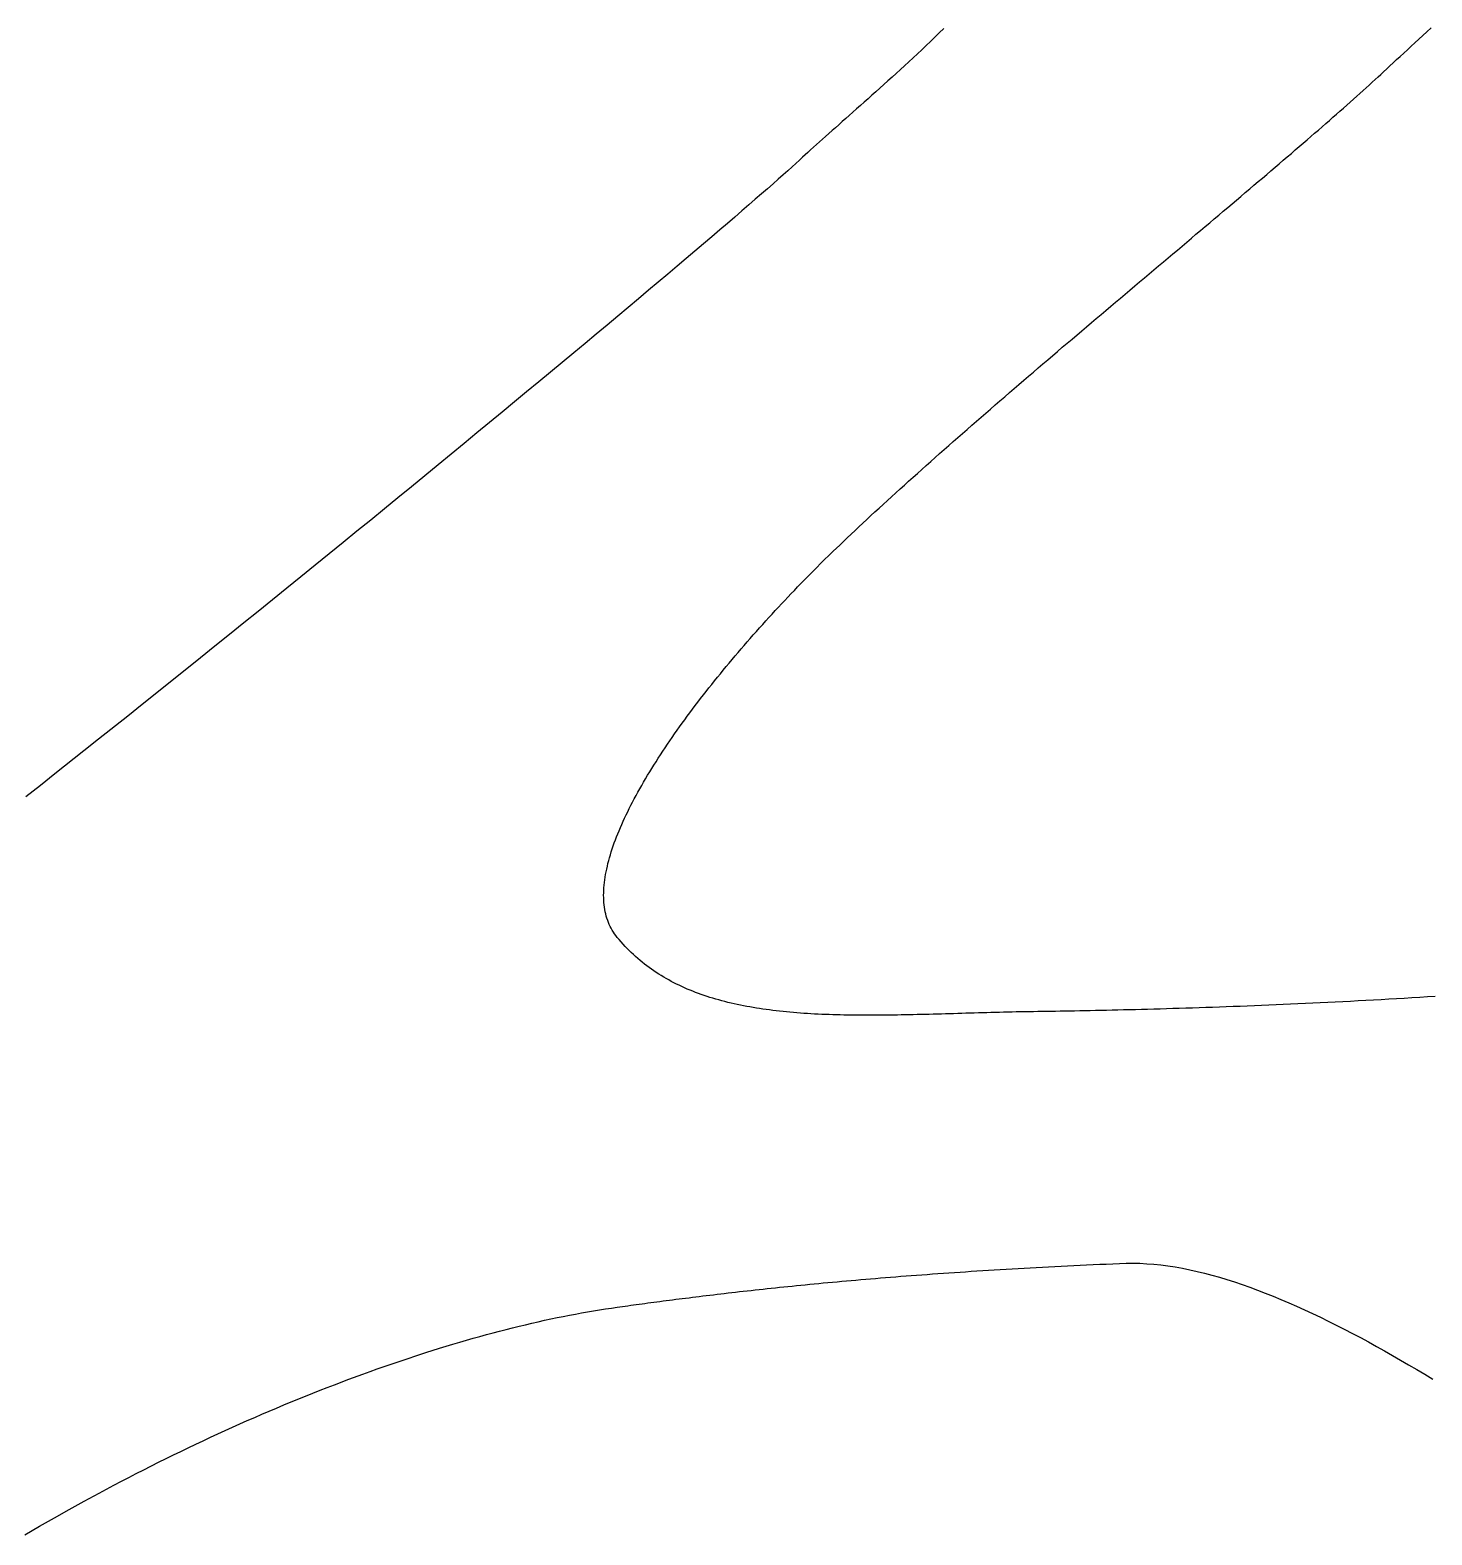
# Model space of a CAD drawing. Extents: x -220 to 640, y 0 to 300.
# Drawn here: x -110.57 to -80.6, y 175.74 to 207.9 of the extents above; entities that cross this region are included whole.
import ezdxf

# ---------------------------------------------------------------- set-up
doc = ezdxf.new("R2010")
doc.units = 0
doc.linetypes.add('CONTINUOUS2', pattern=[0])
doc.layers.get('0').update_dxf_attribs({"linetype": 'CONTINUOUS'})

msp = doc.modelspace()

# ---------------------------------------------------------------- linework, layer by layer
at = {"linetype": 'CONTINUOUS2'}
for p, q in [((-91.131, 207.842), (-91.225, 207.75)), ((-91.036, 207.935), (-91.131, 207.842)), ((-80.879, 207.708), (-80.794, 207.787)), ((-80.794, 207.787), (-80.707, 207.867)), ((-80.707, 207.867), (-80.618, 207.948)), ((-91.506, 207.482), (-91.598, 207.395)), ((-91.413, 207.571), (-91.506, 207.482)), ((-91.319, 207.66), (-91.413, 207.571)), ((-91.225, 207.75), (-91.319, 207.66)), ((-81.202, 207.409), (-81.124, 207.481)), ((-81.124, 207.481), (-81.044, 207.555)), ((-81.044, 207.555), (-80.962, 207.631)), ((-80.962, 207.631), (-80.879, 207.708)), ((-91.872, 207.14), (-91.962, 207.057)), ((-91.781, 207.224), (-91.872, 207.14)), ((-91.69, 207.309), (-91.781, 207.224)), ((-91.598, 207.395), (-91.69, 207.309)), ((-81.565, 207.072), (-81.496, 207.136)), ((-81.496, 207.136), (-81.425, 207.202)), ((-81.425, 207.202), (-81.353, 207.269)), ((-81.353, 207.269), (-81.278, 207.338)), ((-81.278, 207.338), (-81.202, 207.409)), ((-92.228, 206.815), (-92.315, 206.736)), ((-92.14, 206.894), (-92.228, 206.815)), ((-92.052, 206.975), (-92.14, 206.894)), ((-91.962, 207.057), (-92.052, 206.975)), ((-81.876, 206.785), (-81.813, 206.842)), ((-81.813, 206.842), (-81.751, 206.899)), ((-81.751, 206.899), (-81.691, 206.955)), ((-81.691, 206.955), (-81.632, 207.01)), ((-81.632, 207.01), (-81.565, 207.072)), ((-92.571, 206.507), (-92.654, 206.433)), ((-92.487, 206.582), (-92.571, 206.507)), ((-92.401, 206.658), (-92.487, 206.582)), ((-92.315, 206.736), (-92.401, 206.658)), ((-82.276, 206.424), (-82.207, 206.486)), ((-82.207, 206.486), (-82.138, 206.547)), ((-82.138, 206.547), (-82.071, 206.608)), ((-82.071, 206.608), (-82.005, 206.668)), ((-82.005, 206.668), (-81.94, 206.727)), ((-81.94, 206.727), (-81.876, 206.785)), ((-92.898, 206.217), (-92.977, 206.147)), ((-92.818, 206.288), (-92.898, 206.217)), ((-92.736, 206.36), (-92.818, 206.288)), ((-92.654, 206.433), (-92.736, 206.36)), ((-82.639, 206.103), (-82.564, 206.169)), ((-82.564, 206.169), (-82.49, 206.234)), ((-82.49, 206.234), (-82.418, 206.298)), ((-82.418, 206.298), (-82.346, 206.361)), ((-82.346, 206.361), (-82.276, 206.424)), ((-93.28, 205.879), (-93.353, 205.815)), ((-93.206, 205.944), (-93.28, 205.879)), ((-93.131, 206.011), (-93.206, 205.944)), ((-93.055, 206.078), (-93.131, 206.011)), ((-92.977, 206.147), (-93.055, 206.078)), ((-82.946, 205.834), (-82.868, 205.902)), ((-82.868, 205.902), (-82.791, 205.97)), ((-82.791, 205.97), (-82.714, 206.037)), ((-82.714, 206.037), (-82.639, 206.103)), ((-93.629, 205.569), (-93.695, 205.511)), ((-93.563, 205.629), (-93.629, 205.569)), ((-93.494, 205.69), (-93.563, 205.629)), ((-93.424, 205.752), (-93.494, 205.69)), ((-93.353, 205.815), (-93.424, 205.752)), ((-83.351, 205.483), (-83.269, 205.555)), ((-83.269, 205.555), (-83.187, 205.625)), ((-83.187, 205.625), (-83.106, 205.696)), ((-83.106, 205.696), (-83.025, 205.765)), ((-83.025, 205.765), (-82.946, 205.834)), ((-93.998, 205.235), (-94.053, 205.184)), ((-93.94, 205.288), (-93.998, 205.235)), ((-93.882, 205.342), (-93.94, 205.288)), ((-93.821, 205.397), (-93.882, 205.342)), ((-93.759, 205.453), (-93.821, 205.397)), ((-93.695, 205.511), (-93.759, 205.453)), ((-83.69, 205.192), (-83.604, 205.266)), ((-83.604, 205.266), (-83.519, 205.339)), ((-83.519, 205.339), (-83.435, 205.411)), ((-83.435, 205.411), (-83.351, 205.483)), ((-94.37, 204.894), (-94.468, 204.807)), ((-94.279, 204.976), (-94.37, 204.894)), ((-94.196, 205.051), (-94.279, 204.976)), ((-94.121, 205.121), (-94.196, 205.051)), ((-94.053, 205.184), (-94.121, 205.121)), ((-84.13, 204.816), (-84.041, 204.892)), ((-84.041, 204.892), (-83.952, 204.968)), ((-83.952, 204.968), (-83.864, 205.043)), ((-83.864, 205.043), (-83.777, 205.118)), ((-83.777, 205.118), (-83.69, 205.192)), ((-94.686, 204.614), (-94.805, 204.51)), ((-94.573, 204.713), (-94.686, 204.614)), ((-94.468, 204.807), (-94.573, 204.713)), ((-84.495, 204.506), (-84.403, 204.584)), ((-84.403, 204.584), (-84.311, 204.662)), ((-84.311, 204.662), (-84.221, 204.739)), ((-84.221, 204.739), (-84.13, 204.816)), ((-95.064, 204.284), (-95.204, 204.163)), ((-94.931, 204.399), (-95.064, 204.284)), ((-94.805, 204.51), (-94.931, 204.399)), ((-84.869, 204.189), (-84.775, 204.269)), ((-84.775, 204.269), (-84.681, 204.348)), ((-84.681, 204.348), (-84.588, 204.427)), ((-84.588, 204.427), (-84.495, 204.506)), ((-95.35, 204.037), (-95.503, 203.906)), ((-95.204, 204.163), (-95.35, 204.037)), ((-85.252, 203.865), (-85.156, 203.947)), ((-85.156, 203.947), (-85.06, 204.028)), ((-85.06, 204.028), (-84.964, 204.109)), ((-84.964, 204.109), (-84.869, 204.189)), ((-95.826, 203.629), (-95.997, 203.483)), ((-95.661, 203.77), (-95.826, 203.629)), ((-95.503, 203.906), (-95.661, 203.77)), ((-85.643, 203.536), (-85.544, 203.619)), ((-85.544, 203.619), (-85.447, 203.701)), ((-85.447, 203.701), (-85.349, 203.784)), ((-85.349, 203.784), (-85.252, 203.865)), ((-96.173, 203.333), (-96.356, 203.178)), ((-95.997, 203.483), (-96.173, 203.333)), ((-86.04, 203.201), (-85.94, 203.285)), ((-85.94, 203.285), (-85.841, 203.369)), ((-85.841, 203.369), (-85.742, 203.453)), ((-85.742, 203.453), (-85.643, 203.536)), ((-96.544, 203.018), (-96.737, 202.855)), ((-96.356, 203.178), (-96.544, 203.018)), ((-86.442, 202.862), (-86.341, 202.947)), ((-86.341, 202.947), (-86.241, 203.032)), ((-86.241, 203.032), (-86.14, 203.117)), ((-86.14, 203.117), (-86.04, 203.201)), ((-96.936, 202.687), (-97.14, 202.515)), ((-96.737, 202.855), (-96.936, 202.687)), ((-86.747, 202.605), (-86.645, 202.691)), ((-86.645, 202.691), (-86.544, 202.777)), ((-86.544, 202.777), (-86.442, 202.862)), ((-97.349, 202.339), (-97.564, 202.159)), ((-97.14, 202.515), (-97.349, 202.339)), ((-87.157, 202.259), (-87.054, 202.346)), ((-87.054, 202.346), (-86.952, 202.433)), ((-86.952, 202.433), (-86.85, 202.519)), ((-86.85, 202.519), (-86.747, 202.605)), ((-97.564, 202.159), (-97.783, 201.975)), ((-87.569, 201.911), (-87.466, 201.998)), ((-87.466, 201.998), (-87.363, 202.086)), ((-87.363, 202.086), (-87.26, 202.173)), ((-87.26, 202.173), (-87.157, 202.259)), ((-98.007, 201.788), (-98.235, 201.597)), ((-97.783, 201.975), (-98.007, 201.788)), ((-87.879, 201.649), (-87.776, 201.736)), ((-87.776, 201.736), (-87.672, 201.824)), ((-87.672, 201.824), (-87.569, 201.911)), ((-98.468, 201.402), (-98.705, 201.204)), ((-98.235, 201.597), (-98.468, 201.402)), ((-88.293, 201.297), (-88.087, 201.473)), ((-88.087, 201.473), (-87.983, 201.561)), ((-87.983, 201.561), (-87.879, 201.649)), ((-98.705, 201.204), (-98.947, 201.003)), ((-88.811, 200.857), (-88.604, 201.033)), ((-88.604, 201.033), (-88.501, 201.121)), ((-88.501, 201.121), (-88.397, 201.209)), ((-88.397, 201.209), (-88.293, 201.297)), ((-99.192, 200.799), (-99.442, 200.592)), ((-98.947, 201.003), (-99.192, 200.799)), ((-89.017, 200.681), (-88.914, 200.769)), ((-88.914, 200.769), (-88.811, 200.857)), ((-99.695, 200.382), (-99.953, 200.169)), ((-99.442, 200.592), (-99.695, 200.382)), ((-89.427, 200.328), (-89.325, 200.416)), ((-89.325, 200.416), (-89.222, 200.504)), ((-89.222, 200.504), (-89.12, 200.592)), ((-89.12, 200.592), (-89.017, 200.681)), ((-99.953, 200.169), (-100.214, 199.953)), ((-89.835, 199.977), (-89.733, 200.065)), ((-89.733, 200.065), (-89.632, 200.153)), ((-89.632, 200.153), (-89.53, 200.241)), ((-89.53, 200.241), (-89.427, 200.328)), ((-100.478, 199.734), (-100.746, 199.513)), ((-100.214, 199.953), (-100.478, 199.734)), ((-90.138, 199.715), (-90.037, 199.802)), ((-90.037, 199.802), (-89.936, 199.89)), ((-89.936, 199.89), (-89.835, 199.977)), ((-100.746, 199.513), (-101.017, 199.29)), ((-90.537, 199.367), (-90.438, 199.454)), ((-90.438, 199.454), (-90.338, 199.541)), ((-90.338, 199.541), (-90.238, 199.628)), ((-90.238, 199.628), (-90.138, 199.715)), ((-101.017, 199.29), (-101.291, 199.065)), ((-90.93, 199.022), (-90.832, 199.108)), ((-90.832, 199.108), (-90.734, 199.194)), ((-90.734, 199.194), (-90.636, 199.281)), ((-90.636, 199.281), (-90.537, 199.367)), ((-101.568, 198.837), (-101.848, 198.607)), ((-101.291, 199.065), (-101.568, 198.837)), ((-91.315, 198.681), (-91.22, 198.766)), ((-91.22, 198.766), (-91.124, 198.851)), ((-91.124, 198.851), (-91.027, 198.937)), ((-91.027, 198.937), (-90.93, 199.022)), ((-101.848, 198.607), (-102.131, 198.375)), ((-91.599, 198.427), (-91.505, 198.512)), ((-91.505, 198.512), (-91.41, 198.596)), ((-91.41, 198.596), (-91.315, 198.681)), ((-102.416, 198.141), (-102.704, 197.906)), ((-102.131, 198.375), (-102.416, 198.141)), ((-91.97, 198.094), (-91.878, 198.177)), ((-91.878, 198.177), (-91.786, 198.26)), ((-91.786, 198.26), (-91.693, 198.343)), ((-91.693, 198.343), (-91.599, 198.427)), ((-102.704, 197.906), (-102.994, 197.669)), ((-92.33, 197.765), (-92.241, 197.847)), ((-92.241, 197.847), (-92.151, 197.929)), ((-92.151, 197.929), (-92.061, 198.011)), ((-92.061, 198.011), (-91.97, 198.094)), ((-102.994, 197.669), (-103.287, 197.43)), ((-92.679, 197.443), (-92.593, 197.523)), ((-92.593, 197.523), (-92.506, 197.603)), ((-92.506, 197.603), (-92.418, 197.684)), ((-92.418, 197.684), (-92.33, 197.765)), ((-103.581, 197.19), (-103.878, 196.948)), ((-103.287, 197.43), (-103.581, 197.19)), ((-93.016, 197.127), (-92.933, 197.205)), ((-92.933, 197.205), (-92.849, 197.284)), ((-92.849, 197.284), (-92.765, 197.363)), ((-92.765, 197.363), (-92.679, 197.443)), ((-103.878, 196.948), (-104.177, 196.706)), ((-93.329, 196.829), (-93.26, 196.895)), ((-93.26, 196.895), (-93.18, 196.972)), ((-93.18, 196.972), (-93.098, 197.049)), ((-93.098, 197.049), (-93.016, 197.127)), ((-104.177, 196.706), (-104.477, 196.462)), ((-93.676, 196.49), (-93.399, 196.762)), ((-93.399, 196.762), (-93.329, 196.829)), ((-104.779, 196.217), (-105.082, 195.971)), ((-104.477, 196.462), (-104.779, 196.217)), ((-94.022, 196.141), (-93.953, 196.211)), ((-93.953, 196.211), (-93.814, 196.351)), ((-93.814, 196.351), (-93.745, 196.421)), ((-93.745, 196.421), (-93.676, 196.49)), ((-105.082, 195.971), (-105.387, 195.725)), ((-94.297, 195.856), (-94.229, 195.927)), ((-94.229, 195.927), (-94.16, 195.999)), ((-94.16, 195.999), (-94.091, 196.07)), ((-94.091, 196.07), (-94.022, 196.141)), ((-105.387, 195.725), (-105.693, 195.478)), ((-94.638, 195.493), (-94.57, 195.566)), ((-94.57, 195.566), (-94.502, 195.639)), ((-94.502, 195.639), (-94.434, 195.711)), ((-94.434, 195.711), (-94.366, 195.784)), ((-94.366, 195.784), (-94.297, 195.856)), ((-106, 195.23), (-106.308, 194.982)), ((-105.693, 195.478), (-106, 195.23)), ((-94.907, 195.198), (-94.841, 195.272)), ((-94.841, 195.272), (-94.773, 195.346)), ((-94.773, 195.346), (-94.706, 195.419)), ((-94.706, 195.419), (-94.638, 195.493)), ((-106.308, 194.982), (-106.617, 194.733)), ((-95.172, 194.9), (-95.107, 194.975)), ((-95.107, 194.975), (-95.04, 195.049)), ((-95.04, 195.049), (-94.974, 195.124)), ((-94.974, 195.124), (-94.907, 195.198)), ((-106.617, 194.733), (-106.927, 194.484)), ((-95.497, 194.524), (-95.433, 194.6)), ((-95.433, 194.6), (-95.368, 194.675)), ((-95.368, 194.675), (-95.303, 194.75)), ((-95.303, 194.75), (-95.238, 194.825)), ((-95.238, 194.825), (-95.172, 194.9)), ((-106.927, 194.484), (-107.86, 193.737)), ((-95.749, 194.222), (-95.687, 194.297)), ((-95.687, 194.297), (-95.624, 194.373)), ((-95.624, 194.373), (-95.561, 194.449)), ((-95.561, 194.449), (-95.497, 194.524)), ((-95.995, 193.918), (-95.934, 193.994)), ((-95.934, 193.994), (-95.873, 194.07)), ((-95.873, 194.07), (-95.812, 194.146)), ((-95.812, 194.146), (-95.749, 194.222)), ((-107.86, 193.737), (-108.172, 193.488)), ((-96.233, 193.615), (-96.175, 193.691)), ((-96.175, 193.691), (-96.115, 193.767)), ((-96.115, 193.767), (-96.055, 193.842)), ((-96.055, 193.842), (-95.995, 193.918)), ((-108.172, 193.488), (-108.483, 193.239)), ((-96.519, 193.236), (-96.463, 193.312)), ((-96.463, 193.312), (-96.406, 193.387)), ((-96.406, 193.387), (-96.349, 193.463)), ((-96.349, 193.463), (-96.292, 193.539)), ((-96.292, 193.539), (-96.233, 193.615)), ((-108.483, 193.239), (-109.107, 192.743)), ((-96.737, 192.935), (-96.683, 193.01)), ((-96.683, 193.01), (-96.629, 193.085)), ((-96.629, 193.085), (-96.574, 193.161)), ((-96.574, 193.161), (-96.519, 193.236)), ((-109.107, 192.743), (-109.418, 192.496)), ((-96.944, 192.636), (-96.893, 192.71)), ((-96.893, 192.71), (-96.841, 192.785)), ((-96.841, 192.785), (-96.789, 192.86)), ((-96.789, 192.86), (-96.737, 192.935)), ((-109.418, 192.496), (-110.04, 192.004)), ((-97.187, 192.265), (-97.14, 192.339)), ((-97.14, 192.339), (-97.092, 192.413)), ((-97.092, 192.413), (-97.043, 192.487)), ((-97.043, 192.487), (-96.994, 192.561)), ((-96.994, 192.561), (-96.944, 192.636)), ((-97.367, 191.974), (-97.323, 192.046)), ((-97.323, 192.046), (-97.278, 192.119)), ((-97.278, 192.119), (-97.233, 192.192)), ((-97.233, 192.192), (-97.187, 192.265)), ((-110.35, 191.759), (-110.659, 191.516)), ((-110.04, 192.004), (-110.35, 191.759)), ((-97.574, 191.615), (-97.535, 191.686)), ((-97.535, 191.686), (-97.494, 191.757)), ((-97.494, 191.757), (-97.453, 191.829)), ((-97.453, 191.829), (-97.41, 191.901)), ((-97.41, 191.901), (-97.367, 191.974)), ((-97.724, 191.334), (-97.688, 191.403)), ((-97.688, 191.403), (-97.651, 191.473)), ((-97.651, 191.473), (-97.613, 191.544)), ((-97.613, 191.544), (-97.574, 191.615)), ((-97.89, 190.991), (-97.858, 191.058)), ((-97.858, 191.058), (-97.826, 191.127)), ((-97.826, 191.127), (-97.793, 191.195)), ((-97.793, 191.195), (-97.759, 191.264)), ((-97.759, 191.264), (-97.724, 191.334)), ((-98.03, 190.658), (-98.004, 190.724)), ((-98.004, 190.724), (-97.977, 190.79)), ((-97.977, 190.79), (-97.949, 190.856)), ((-97.949, 190.856), (-97.92, 190.923)), ((-97.92, 190.923), (-97.89, 190.991)), ((-98.144, 190.338), (-98.123, 190.401)), ((-98.123, 190.401), (-98.102, 190.465)), ((-98.102, 190.465), (-98.079, 190.529)), ((-98.079, 190.529), (-98.055, 190.593)), ((-98.055, 190.593), (-98.03, 190.658)), ((-98.228, 190.031), (-98.214, 190.091)), ((-98.214, 190.091), (-98.198, 190.152)), ((-98.198, 190.152), (-98.181, 190.213)), ((-98.181, 190.213), (-98.163, 190.275)), ((-98.163, 190.275), (-98.144, 190.338)), ((-98.283, 189.739), (-98.275, 189.796)), ((-98.275, 189.796), (-98.265, 189.854)), ((-98.265, 189.854), (-98.254, 189.912)), ((-98.254, 189.912), (-98.242, 189.971)), ((-98.242, 189.971), (-98.228, 190.031)), ((-98.307, 189.41), (-98.306, 189.463)), ((-98.306, 189.463), (-98.304, 189.517)), ((-98.304, 189.517), (-98.301, 189.571)), ((-98.301, 189.571), (-98.296, 189.626)), ((-98.296, 189.626), (-98.29, 189.682)), ((-98.29, 189.682), (-98.283, 189.739)), ((-98.306, 189.357), (-98.307, 189.41)), ((-98.304, 189.305), (-98.306, 189.357)), ((-98.3, 189.254), (-98.304, 189.305)), ((-98.296, 189.204), (-98.3, 189.254)), ((-98.289, 189.155), (-98.296, 189.204)), ((-98.281, 189.106), (-98.289, 189.155)), ((-98.272, 189.058), (-98.281, 189.106)), ((-98.262, 189.011), (-98.272, 189.058)), ((-98.25, 188.964), (-98.262, 189.011)), ((-98.236, 188.919), (-98.25, 188.964)), ((-98.221, 188.874), (-98.236, 188.919)), ((-98.205, 188.83), (-98.221, 188.874)), ((-98.187, 188.787), (-98.205, 188.83)), ((-98.167, 188.745), (-98.187, 188.787)), ((-98.146, 188.704), (-98.167, 188.745)), ((-98.123, 188.663), (-98.146, 188.704)), ((-98.099, 188.624), (-98.123, 188.663)), ((-98.073, 188.585), (-98.099, 188.624)), ((-98.046, 188.547), (-98.073, 188.585)), ((-98.017, 188.51), (-98.046, 188.547)), ((-97.976, 188.461), (-98.017, 188.51)), ((-97.934, 188.412), (-97.976, 188.461)), ((-97.892, 188.365), (-97.934, 188.412)), ((-97.849, 188.318), (-97.892, 188.365)), ((-97.805, 188.272), (-97.849, 188.318)), ((-97.76, 188.228), (-97.805, 188.272)), ((-97.716, 188.184), (-97.76, 188.228)), ((-97.67, 188.141), (-97.716, 188.184)), ((-97.624, 188.099), (-97.67, 188.141)), ((-97.577, 188.058), (-97.624, 188.099)), ((-97.529, 188.017), (-97.577, 188.058)), ((-97.481, 187.978), (-97.529, 188.017)), ((-97.433, 187.939), (-97.481, 187.978)), ((-97.384, 187.902), (-97.433, 187.939)), ((-97.334, 187.865), (-97.384, 187.902)), ((-97.284, 187.829), (-97.334, 187.865)), ((-97.233, 187.793), (-97.284, 187.829)), ((-97.181, 187.759), (-97.233, 187.793)), ((-97.129, 187.725), (-97.181, 187.759)), ((-97.076, 187.693), (-97.129, 187.725)), ((-97.023, 187.661), (-97.076, 187.693)), ((-96.969, 187.629), (-97.023, 187.661)), ((-96.915, 187.599), (-96.969, 187.629)), ((-96.86, 187.569), (-96.915, 187.599)), ((-96.804, 187.54), (-96.86, 187.569)), ((-96.748, 187.512), (-96.804, 187.54)), ((-96.692, 187.485), (-96.748, 187.512)), ((-96.635, 187.458), (-96.692, 187.485)), ((-96.577, 187.432), (-96.635, 187.458)), ((-96.519, 187.406), (-96.577, 187.432)), ((-96.46, 187.382), (-96.519, 187.406)), ((-96.401, 187.358), (-96.46, 187.382)), ((-96.341, 187.335), (-96.401, 187.358)), ((-96.281, 187.312), (-96.341, 187.335)), ((-96.22, 187.29), (-96.281, 187.312)), ((-96.159, 187.269), (-96.22, 187.29)), ((-96.097, 187.248), (-96.159, 187.269)), ((-96.034, 187.228), (-96.097, 187.248)), ((-95.972, 187.209), (-96.034, 187.228)), ((-95.908, 187.19), (-95.972, 187.209)), ((-95.844, 187.172), (-95.908, 187.19)), ((-81.521, 187.187), (-81.686, 187.177)), ((-81.356, 187.196), (-81.521, 187.187)), ((-81.19, 187.206), (-81.356, 187.196)), ((-81.025, 187.216), (-81.19, 187.206)), ((-80.859, 187.226), (-81.025, 187.216)), ((-80.693, 187.236), (-80.859, 187.226)), ((-80.527, 187.247), (-80.693, 187.236)), ((-95.78, 187.155), (-95.844, 187.172)), ((-95.715, 187.138), (-95.78, 187.155)), ((-95.65, 187.121), (-95.715, 187.138)), ((-95.584, 187.105), (-95.65, 187.121)), ((-95.518, 187.09), (-95.584, 187.105)), ((-95.452, 187.076), (-95.518, 187.09)), ((-95.384, 187.062), (-95.452, 187.076)), ((-95.317, 187.048), (-95.384, 187.062)), ((-95.249, 187.035), (-95.317, 187.048)), ((-95.18, 187.022), (-95.249, 187.035)), ((-95.111, 187.01), (-95.18, 187.022)), ((-95.042, 186.999), (-95.111, 187.01)), ((-94.972, 186.988), (-95.042, 186.999)), ((-94.902, 186.977), (-94.972, 186.988)), ((-94.831, 186.967), (-94.902, 186.977)), ((-94.76, 186.958), (-94.831, 186.967)), ((-94.688, 186.949), (-94.76, 186.958)), ((-94.616, 186.94), (-94.688, 186.949)), ((-94.544, 186.932), (-94.616, 186.94)), ((-94.471, 186.924), (-94.544, 186.932)), ((-94.398, 186.917), (-94.471, 186.924)), ((-94.324, 186.91), (-94.398, 186.917)), ((-94.25, 186.903), (-94.324, 186.91)), ((-94.176, 186.897), (-94.25, 186.903)), ((-94.101, 186.891), (-94.176, 186.897)), ((-94.025, 186.886), (-94.101, 186.891)), ((-93.95, 186.881), (-94.025, 186.886)), ((-93.874, 186.876), (-93.95, 186.881)), ((-93.797, 186.872), (-93.874, 186.876)), ((-93.721, 186.868), (-93.797, 186.872)), ((-93.643, 186.865), (-93.721, 186.868)), ((-93.566, 186.861), (-93.643, 186.865)), ((-91.433, 186.862), (-91.519, 186.86)), ((-91.347, 186.864), (-91.433, 186.862)), ((-91.26, 186.867), (-91.347, 186.864)), ((-91.174, 186.869), (-91.26, 186.867)), ((-91.087, 186.871), (-91.174, 186.869)), ((-91, 186.874), (-91.087, 186.871)), ((-90.912, 186.876), (-91, 186.874)), ((-90.825, 186.879), (-90.912, 186.876)), ((-90.737, 186.882), (-90.825, 186.879)), ((-90.649, 186.884), (-90.737, 186.882)), ((-90.561, 186.887), (-90.649, 186.884)), ((-90.472, 186.889), (-90.561, 186.887)), ((-90.383, 186.892), (-90.472, 186.889)), ((-90.294, 186.894), (-90.383, 186.892)), ((-90.205, 186.897), (-90.294, 186.894)), ((-90.116, 186.899), (-90.205, 186.897)), ((-90.026, 186.902), (-90.116, 186.899)), ((-89.936, 186.904), (-90.026, 186.902)), ((-89.846, 186.907), (-89.936, 186.904)), ((-89.756, 186.909), (-89.846, 186.907)), ((-89.666, 186.911), (-89.756, 186.909)), ((-89.575, 186.913), (-89.666, 186.911)), ((-89.484, 186.915), (-89.575, 186.913)), ((-89.393, 186.917), (-89.484, 186.915)), ((-89.302, 186.919), (-89.393, 186.917)), ((-89.211, 186.92), (-89.302, 186.919)), ((-89.119, 186.922), (-89.211, 186.92)), ((-89.027, 186.923), (-89.119, 186.922)), ((-88.936, 186.925), (-89.027, 186.923)), ((-88.842, 186.926), (-88.936, 186.925)), ((-88.747, 186.927), (-88.842, 186.926)), ((-88.649, 186.928), (-88.747, 186.927)), ((-88.549, 186.93), (-88.649, 186.928)), ((-88.447, 186.932), (-88.549, 186.93)), ((-88.343, 186.933), (-88.447, 186.932)), ((-88.237, 186.935), (-88.343, 186.933)), ((-88.128, 186.937), (-88.237, 186.935)), ((-88.018, 186.939), (-88.128, 186.937)), ((-87.905, 186.942), (-88.018, 186.939)), ((-87.791, 186.944), (-87.905, 186.942)), ((-87.674, 186.946), (-87.791, 186.944)), ((-87.556, 186.949), (-87.674, 186.946)), ((-87.436, 186.952), (-87.556, 186.949)), ((-87.314, 186.955), (-87.436, 186.952)), ((-87.19, 186.958), (-87.314, 186.955)), ((-87.064, 186.961), (-87.19, 186.958)), ((-86.937, 186.964), (-87.064, 186.961)), ((-86.808, 186.967), (-86.937, 186.964)), ((-86.677, 186.971), (-86.808, 186.967)), ((-86.545, 186.975), (-86.677, 186.971)), ((-86.411, 186.978), (-86.545, 186.975)), ((-86.276, 186.982), (-86.411, 186.978)), ((-86.139, 186.987), (-86.276, 186.982)), ((-86.001, 186.991), (-86.139, 186.987)), ((-85.861, 186.995), (-86.001, 186.991)), ((-85.72, 187), (-85.861, 186.995)), ((-85.578, 187.005), (-85.72, 187)), ((-85.434, 187.009), (-85.578, 187.005)), ((-85.289, 187.014), (-85.434, 187.009)), ((-85.143, 187.02), (-85.289, 187.014)), ((-84.995, 187.025), (-85.143, 187.02)), ((-84.847, 187.031), (-84.995, 187.025)), ((-84.697, 187.036), (-84.847, 187.031)), ((-84.546, 187.042), (-84.697, 187.036)), ((-84.394, 187.048), (-84.546, 187.042)), ((-84.241, 187.054), (-84.394, 187.048)), ((-84.087, 187.061), (-84.241, 187.054)), ((-83.932, 187.067), (-84.087, 187.061)), ((-83.776, 187.074), (-83.932, 187.067)), ((-83.62, 187.081), (-83.776, 187.074)), ((-83.462, 187.088), (-83.62, 187.081)), ((-83.304, 187.095), (-83.462, 187.088)), ((-83.145, 187.102), (-83.304, 187.095)), ((-82.985, 187.11), (-83.145, 187.102)), ((-82.825, 187.118), (-82.985, 187.11)), ((-82.664, 187.126), (-82.825, 187.118)), ((-82.502, 187.134), (-82.664, 187.126)), ((-82.34, 187.142), (-82.502, 187.134)), ((-82.177, 187.151), (-82.34, 187.142)), ((-82.013, 187.159), (-82.177, 187.151)), ((-81.85, 187.168), (-82.013, 187.159)), ((-81.686, 187.177), (-81.85, 187.168)), ((-93.488, 186.858), (-93.566, 186.861)), ((-93.41, 186.856), (-93.488, 186.858)), ((-93.331, 186.854), (-93.41, 186.856)), ((-93.252, 186.851), (-93.331, 186.854)), ((-93.173, 186.85), (-93.252, 186.851)), ((-93.093, 186.848), (-93.173, 186.85)), ((-93.013, 186.847), (-93.093, 186.848)), ((-92.933, 186.846), (-93.013, 186.847)), ((-92.852, 186.845), (-92.933, 186.846)), ((-92.444, 186.845), (-92.852, 186.845)), ((-92.361, 186.846), (-92.444, 186.845)), ((-92.278, 186.846), (-92.361, 186.846)), ((-92.195, 186.847), (-92.278, 186.846)), ((-92.112, 186.848), (-92.195, 186.847)), ((-92.028, 186.85), (-92.112, 186.848)), ((-91.944, 186.851), (-92.028, 186.85)), ((-91.859, 186.853), (-91.944, 186.851)), ((-91.774, 186.854), (-91.859, 186.853)), ((-91.689, 186.856), (-91.774, 186.854)), ((-91.604, 186.858), (-91.689, 186.856)), ((-91.519, 186.86), (-91.604, 186.858)), ((-90.203, 181.389), (-90.079, 181.396)), ((-90.079, 181.396), (-89.955, 181.404)), ((-89.955, 181.404), (-89.829, 181.412)), ((-89.829, 181.412), (-89.703, 181.419)), ((-89.703, 181.419), (-89.576, 181.427)), ((-89.576, 181.427), (-89.448, 181.434)), ((-89.448, 181.434), (-89.319, 181.441)), ((-89.319, 181.441), (-89.189, 181.448)), ((-89.189, 181.448), (-89.059, 181.456)), ((-89.059, 181.456), (-88.927, 181.463)), ((-88.927, 181.463), (-88.795, 181.47)), ((-88.795, 181.47), (-88.661, 181.476)), ((-88.661, 181.476), (-88.527, 181.483)), ((-88.527, 181.483), (-88.392, 181.49)), ((-88.392, 181.49), (-88.256, 181.496)), ((-88.256, 181.496), (-88.119, 181.503)), ((-88.119, 181.503), (-87.981, 181.509)), ((-87.981, 181.509), (-87.842, 181.516)), ((-87.842, 181.516), (-87.702, 181.522)), ((-87.702, 181.522), (-87.561, 181.528)), ((-87.561, 181.528), (-87.42, 181.534)), ((-87.42, 181.534), (-87.277, 181.54)), ((-87.277, 181.54), (-87.134, 181.545)), ((-87.134, 181.545), (-86.989, 181.547)), ((-86.989, 181.547), (-86.842, 181.544)), ((-86.842, 181.544), (-86.694, 181.536)), ((-86.694, 181.536), (-86.545, 181.525)), ((-86.545, 181.525), (-86.394, 181.509)), ((-86.394, 181.509), (-86.242, 181.489)), ((-86.242, 181.489), (-86.088, 181.466)), ((-86.088, 181.466), (-85.933, 181.438)), ((-85.933, 181.438), (-85.778, 181.407)), ((-85.778, 181.407), (-85.621, 181.372)), ((-94.182, 181.068), (-94.089, 181.077)), ((-94.089, 181.077), (-93.995, 181.086)), ((-93.995, 181.086), (-93.901, 181.095)), ((-93.901, 181.095), (-93.805, 181.105)), ((-93.805, 181.105), (-93.709, 181.114)), ((-93.709, 181.114), (-93.612, 181.123)), ((-93.612, 181.123), (-93.515, 181.132)), ((-93.515, 181.132), (-93.416, 181.141)), ((-93.416, 181.141), (-93.317, 181.15)), ((-93.317, 181.15), (-93.217, 181.159)), ((-93.217, 181.159), (-93.116, 181.168)), ((-93.116, 181.168), (-93.014, 181.177)), ((-93.014, 181.177), (-92.912, 181.186)), ((-92.912, 181.186), (-92.808, 181.195)), ((-92.808, 181.195), (-92.704, 181.204)), ((-92.704, 181.204), (-92.599, 181.213)), ((-92.599, 181.213), (-92.494, 181.222)), ((-92.494, 181.222), (-92.387, 181.231)), ((-92.387, 181.231), (-92.28, 181.24)), ((-92.28, 181.24), (-92.171, 181.248)), ((-92.171, 181.248), (-92.062, 181.257)), ((-92.062, 181.257), (-91.952, 181.266)), ((-91.952, 181.266), (-91.842, 181.274)), ((-91.842, 181.274), (-91.73, 181.283)), ((-91.73, 181.283), (-91.618, 181.291)), ((-91.618, 181.291), (-91.504, 181.3)), ((-91.504, 181.3), (-91.391, 181.308)), ((-91.391, 181.308), (-91.275, 181.316)), ((-91.275, 181.316), (-91.16, 181.325)), ((-91.16, 181.325), (-91.043, 181.333)), ((-91.043, 181.333), (-90.926, 181.341)), ((-90.926, 181.341), (-90.807, 181.349)), ((-90.807, 181.349), (-90.688, 181.357)), ((-90.688, 181.357), (-90.568, 181.365)), ((-90.568, 181.365), (-90.447, 181.373)), ((-90.447, 181.373), (-90.325, 181.381)), ((-90.325, 181.381), (-90.203, 181.389)), ((-85.621, 181.372), (-85.462, 181.334)), ((-85.462, 181.334), (-85.303, 181.292)), ((-85.303, 181.292), (-85.143, 181.247)), ((-85.143, 181.247), (-84.981, 181.198)), ((-84.981, 181.198), (-84.819, 181.147)), ((-84.819, 181.147), (-84.656, 181.092)), ((-84.656, 181.092), (-84.492, 181.034)), ((-96.97, 180.747), (-96.902, 180.756)), ((-96.902, 180.756), (-96.834, 180.765)), ((-96.834, 180.765), (-96.765, 180.774)), ((-96.765, 180.774), (-96.695, 180.783)), ((-96.695, 180.783), (-96.625, 180.791)), ((-96.625, 180.791), (-96.554, 180.8)), ((-96.554, 180.8), (-96.482, 180.809)), ((-96.482, 180.809), (-96.41, 180.818)), ((-96.41, 180.818), (-96.337, 180.827)), ((-96.337, 180.827), (-96.263, 180.837)), ((-96.263, 180.837), (-96.189, 180.846)), ((-96.189, 180.846), (-96.113, 180.855)), ((-96.113, 180.855), (-96.037, 180.864)), ((-96.037, 180.864), (-95.961, 180.873)), ((-95.961, 180.873), (-95.883, 180.882)), ((-95.883, 180.882), (-95.805, 180.891)), ((-95.805, 180.891), (-95.727, 180.901)), ((-95.727, 180.901), (-95.647, 180.91)), ((-95.647, 180.91), (-95.567, 180.919)), ((-95.567, 180.919), (-95.486, 180.928)), ((-95.486, 180.928), (-95.404, 180.938)), ((-95.404, 180.938), (-95.322, 180.947)), ((-95.322, 180.947), (-95.239, 180.956)), ((-95.239, 180.956), (-95.155, 180.965)), ((-95.155, 180.965), (-95.07, 180.975)), ((-95.07, 180.975), (-94.985, 180.984)), ((-94.985, 180.984), (-94.898, 180.993)), ((-94.898, 180.993), (-94.812, 181.003)), ((-94.812, 181.003), (-94.724, 181.012)), ((-94.724, 181.012), (-94.636, 181.021)), ((-94.636, 181.021), (-94.546, 181.031)), ((-94.546, 181.031), (-94.457, 181.04)), ((-94.457, 181.04), (-94.366, 181.049)), ((-94.366, 181.049), (-94.274, 181.058)), ((-94.274, 181.058), (-94.182, 181.068)), ((-84.492, 181.034), (-84.327, 180.973)), ((-84.327, 180.973), (-84.161, 180.909)), ((-84.161, 180.909), (-83.995, 180.843)), ((-83.995, 180.843), (-83.828, 180.773)), ((-83.828, 180.773), (-83.66, 180.702)), ((-99.171, 180.409), (-99.039, 180.435)), ((-99.039, 180.435), (-98.908, 180.46)), ((-98.908, 180.46), (-98.778, 180.484)), ((-98.778, 180.484), (-98.649, 180.507)), ((-98.649, 180.507), (-98.521, 180.529)), ((-98.521, 180.529), (-98.394, 180.549)), ((-98.394, 180.549), (-98.267, 180.569)), ((-98.267, 180.569), (-98.142, 180.588)), ((-98.142, 180.588), (-98.017, 180.606)), ((-98.017, 180.606), (-97.961, 180.614)), ((-97.961, 180.614), (-97.903, 180.622)), ((-97.903, 180.622), (-97.846, 180.63)), ((-97.846, 180.63), (-97.787, 180.638)), ((-97.787, 180.638), (-97.728, 180.646)), ((-97.728, 180.646), (-97.669, 180.654)), ((-97.669, 180.654), (-97.609, 180.662)), ((-97.609, 180.662), (-97.548, 180.67)), ((-97.548, 180.67), (-97.486, 180.679)), ((-97.486, 180.679), (-97.424, 180.687)), ((-97.424, 180.687), (-97.361, 180.696)), ((-97.361, 180.696), (-97.297, 180.704)), ((-97.297, 180.704), (-97.233, 180.713)), ((-97.233, 180.713), (-97.168, 180.721)), ((-97.168, 180.721), (-97.103, 180.73)), ((-97.103, 180.73), (-97.037, 180.739)), ((-97.037, 180.739), (-96.97, 180.747)), ((-83.66, 180.702), (-83.492, 180.627)), ((-83.492, 180.627), (-83.323, 180.551)), ((-83.323, 180.551), (-83.154, 180.472)), ((-83.154, 180.472), (-82.984, 180.391)), ((-100.532, 180.094), (-100.392, 180.13)), ((-100.392, 180.13), (-100.254, 180.165)), ((-100.254, 180.165), (-100.116, 180.199)), ((-100.116, 180.199), (-99.978, 180.232)), ((-99.978, 180.232), (-99.842, 180.264)), ((-99.842, 180.264), (-99.706, 180.295)), ((-99.706, 180.295), (-99.571, 180.325)), ((-99.571, 180.325), (-99.437, 180.354)), ((-99.437, 180.354), (-99.303, 180.382)), ((-99.303, 180.382), (-99.171, 180.409)), ((-82.984, 180.391), (-82.814, 180.307)), ((-82.814, 180.307), (-82.643, 180.222)), ((-82.643, 180.222), (-82.472, 180.135)), ((-82.472, 180.135), (-82.3, 180.046)), ((-101.672, 179.772), (-101.528, 179.816)), ((-101.528, 179.816), (-101.383, 179.859)), ((-101.383, 179.859), (-101.097, 179.941)), ((-101.097, 179.941), (-100.955, 179.981)), ((-100.955, 179.981), (-100.813, 180.02)), ((-100.813, 180.02), (-100.672, 180.057)), ((-100.672, 180.057), (-100.532, 180.094)), ((-82.3, 180.046), (-82.129, 179.955)), ((-82.129, 179.955), (-81.957, 179.862)), ((-81.957, 179.862), (-81.785, 179.768)), ((-102.702, 179.441), (-102.553, 179.491)), ((-102.553, 179.491), (-102.257, 179.589)), ((-102.257, 179.589), (-102.11, 179.636)), ((-102.11, 179.636), (-101.818, 179.728)), ((-101.818, 179.728), (-101.672, 179.772)), ((-81.785, 179.768), (-81.613, 179.672)), ((-81.613, 179.672), (-81.441, 179.575)), ((-81.441, 179.575), (-81.268, 179.477)), ((-81.268, 179.477), (-81.096, 179.377)), ((-103.757, 179.065), (-103.453, 179.177)), ((-103.453, 179.177), (-103.302, 179.231)), ((-103.302, 179.231), (-103.152, 179.285)), ((-103.152, 179.285), (-103.001, 179.338)), ((-103.001, 179.338), (-102.851, 179.39)), ((-102.851, 179.39), (-102.702, 179.441)), ((-81.096, 179.377), (-80.924, 179.276)), ((-80.924, 179.276), (-80.751, 179.174)), ((-80.751, 179.174), (-80.579, 179.071)), ((-104.524, 178.769), (-104.37, 178.83)), ((-104.37, 178.83), (-104.216, 178.89)), ((-104.216, 178.89), (-104.063, 178.949)), ((-104.063, 178.949), (-103.757, 179.065)), ((-105.299, 178.451), (-105.143, 178.516)), ((-105.143, 178.516), (-104.988, 178.581)), ((-104.988, 178.581), (-104.678, 178.707)), ((-104.678, 178.707), (-104.524, 178.769)), ((-106.239, 178.041), (-105.925, 178.181)), ((-105.925, 178.181), (-105.768, 178.25)), ((-105.768, 178.25), (-105.612, 178.318)), ((-105.612, 178.318), (-105.455, 178.385)), ((-105.455, 178.385), (-105.299, 178.451)), ((-106.712, 177.825), (-106.555, 177.898)), ((-106.555, 177.898), (-106.397, 177.97)), ((-106.397, 177.97), (-106.239, 178.041)), ((-107.346, 177.525), (-107.187, 177.601)), ((-107.187, 177.601), (-107.029, 177.676)), ((-107.029, 177.676), (-106.87, 177.751)), ((-106.87, 177.751), (-106.712, 177.825)), ((-108.14, 177.131), (-107.822, 177.291)), ((-107.822, 177.291), (-107.663, 177.37)), ((-107.663, 177.37), (-107.504, 177.447)), ((-107.504, 177.447), (-107.346, 177.525)), ((-108.617, 176.885), (-108.458, 176.968)), ((-108.458, 176.968), (-108.299, 177.05)), ((-108.299, 177.05), (-108.14, 177.131)), ((-109.413, 176.46), (-109.095, 176.632)), ((-109.095, 176.632), (-108.777, 176.802)), ((-108.777, 176.802), (-108.617, 176.885)), ((-110.049, 176.106), (-109.731, 176.284)), ((-109.731, 176.284), (-109.413, 176.46)), ((-110.367, 175.924), (-110.049, 176.106)), ((-110.684, 175.739), (-110.525, 175.832)), ((-110.525, 175.832), (-110.367, 175.924))]:
    msp.add_line(p, q, dxfattribs=at)

doc.saveas('drawing.dxf')
